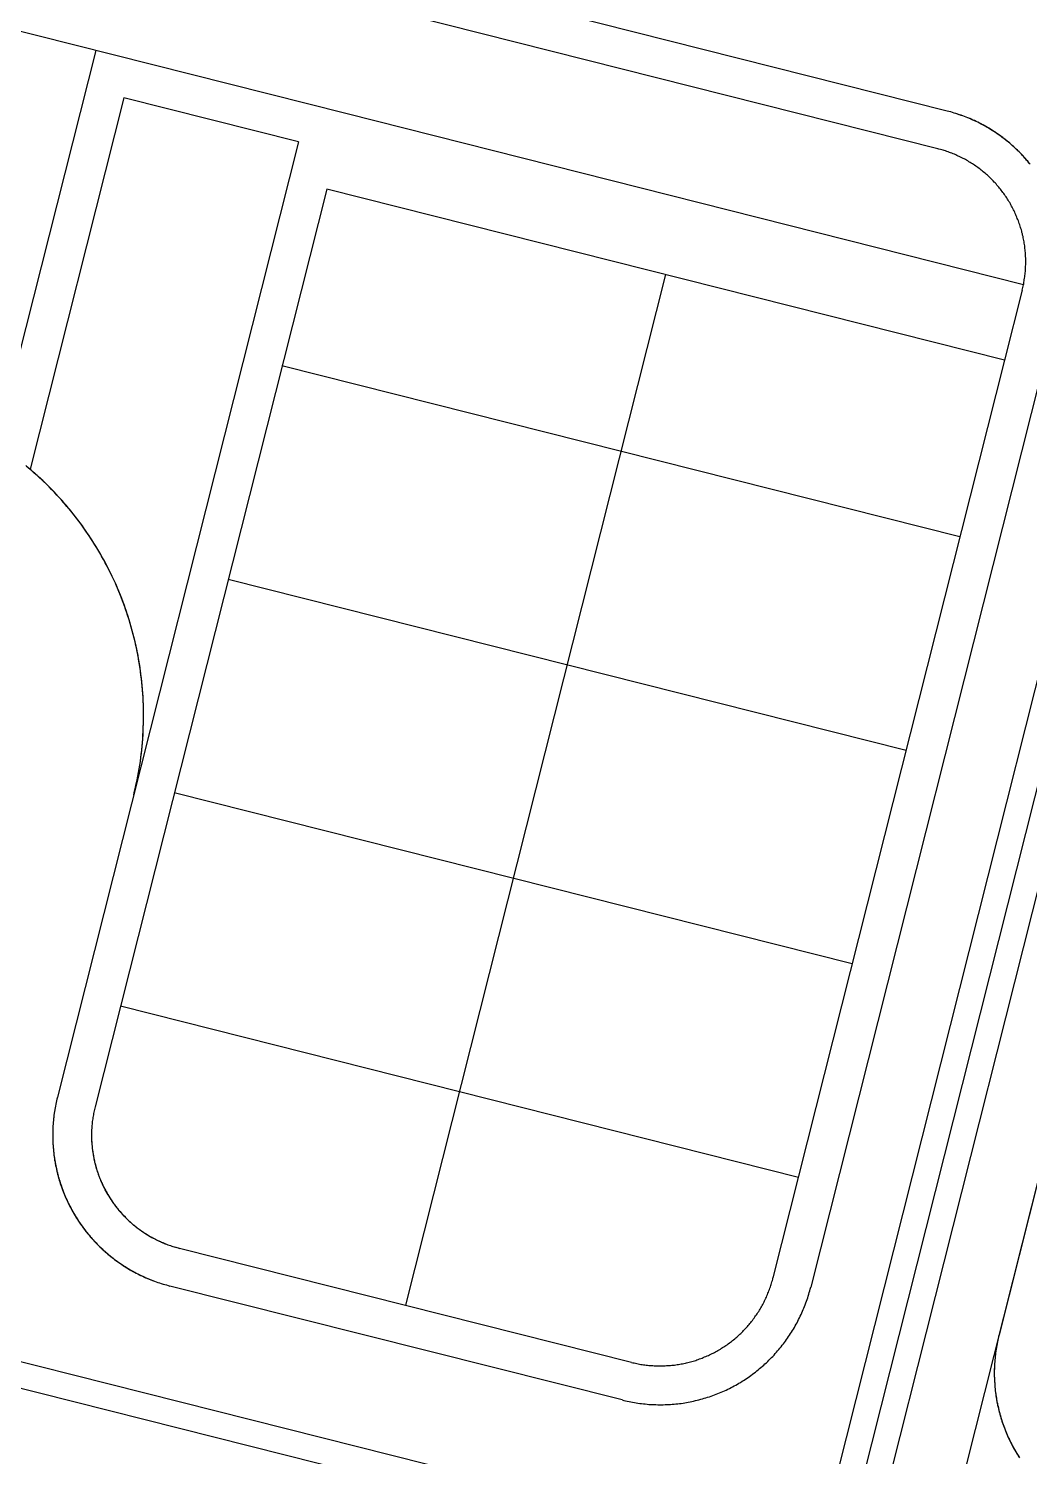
# Model space of a CAD drawing. Header units: metres. Extents: x 680594 to 684853, y 828874 to 830078.
# Drawn here: x 683230.2 to 683307.5, y 829475.5 to 829585.8 of the extents above; entities that cross this region are included whole.
import ezdxf

# ---------------------------------------------------------------- set-up
doc = ezdxf.new("R2010")
doc.units = ezdxf.units.M
doc.layers.add('PLOT_LINES', color=7, linetype='Continuous')

msp = doc.modelspace()

# ---------------------------------------------------------------- linework, layer by layer
at = {"layer": 'PLOT_LINES'}
for points in [[(683301.18, 829579.38), (683040.44, 829645.18)], [(683301.18, 829579.38), (683040.44, 829645.18)], [(683300.44, 829576.47), (683039.7, 829642.27)], [(683300.44, 829576.47), (683039.7, 829642.27)], [(683254.72, 829579.18), (683081.24, 829622.96)], [(683254.72, 829579.18), (683081.24, 829622.96)], [(683324, 829590.12), (683275.75, 829398.93)], [(683324, 829590.12), (683275.75, 829398.93)], [(683235.41, 829584.05), (683228.8, 829557.88)], [(683235.41, 829584.05), (683228.8, 829557.88)], [(683237.58, 829580.41), (683230.34, 829551.72)], [(683237.58, 829580.41), (683230.34, 829551.72)], [(683251.07, 829577.01), (683237.58, 829580.41)], [(683251.07, 829577.01), (683237.58, 829580.41)], [(683307.54, 829575.32), (683307.46, 829575.43), (683307.37, 829575.54), (683307.27, 829575.64), (683307.18, 829575.75), (683307.09, 829575.85), (683306.99, 829575.96), (683306.9, 829576.06), (683306.8, 829576.16), (683306.7, 829576.26), (683306.6, 829576.35), (683306.5, 829576.45), (683306.4, 829576.55), (683306.3, 829576.64), (683306.19, 829576.73), (683306.09, 829576.83), (683305.98, 829576.92), (683305.87, 829577.01), (683305.76, 829577.09), (683305.66, 829577.18), (683305.55, 829577.27), (683305.43, 829577.35), (683305.32, 829577.43), (683305.21, 829577.52), (683305.09, 829577.6), (683304.98, 829577.67), (683304.86, 829577.75), (683304.75, 829577.83), (683304.63, 829577.9), (683304.51, 829577.98), (683304.39, 829578.05), (683304.27, 829578.12), (683304.15, 829578.19), (683304.03, 829578.26), (683303.9, 829578.32), (683303.78, 829578.39), (683303.66, 829578.45), (683303.53, 829578.52), (683303.41, 829578.58), (683303.28, 829578.64), (683303.15, 829578.69), (683303.02, 829578.75), (683302.9, 829578.81), (683302.77, 829578.86), (683302.64, 829578.91), (683302.51, 829578.96), (683302.38, 829579.01), (683302.25, 829579.06), (683302.11, 829579.1), (683301.98, 829579.15), (683301.85, 829579.19), (683301.71, 829579.23), (683301.58, 829579.27), (683301.45, 829579.31), (683301.31, 829579.35), (683301.18, 829579.38)], [(683307.58, 829575.28), (683307.49, 829575.39), (683307.4, 829575.5), (683307.31, 829575.6), (683307.22, 829575.71), (683307.12, 829575.81), (683307.03, 829575.92), (683306.93, 829576.02), (683306.83, 829576.12), (683306.73, 829576.22), (683306.63, 829576.32), (683306.53, 829576.42), (683306.43, 829576.52), (683306.33, 829576.61), (683306.22, 829576.7), (683306.12, 829576.8), (683306.01, 829576.89), (683305.9, 829576.98), (683305.79, 829577.07), (683305.68, 829577.16), (683305.57, 829577.24), (683305.46, 829577.33), (683305.35, 829577.41), (683305.24, 829577.5), (683305.12, 829577.58), (683305.01, 829577.66), (683304.89, 829577.74), (683304.77, 829577.81), (683304.65, 829577.89), (683304.53, 829577.96), (683304.41, 829578.04), (683304.29, 829578.11), (683304.17, 829578.18), (683304.05, 829578.25), (683303.92, 829578.31), (683303.8, 829578.38), (683303.67, 829578.44), (683303.55, 829578.51), (683303.42, 829578.57), (683303.29, 829578.63), (683303.17, 829578.69), (683303.04, 829578.74), (683302.91, 829578.8), (683302.78, 829578.85), (683302.65, 829578.91), (683302.52, 829578.96), (683302.39, 829579.01), (683302.25, 829579.05), (683302.12, 829579.1), (683301.99, 829579.15), (683301.85, 829579.19), (683301.72, 829579.23), (683301.58, 829579.27), (683301.45, 829579.31), (683301.31, 829579.35), (683301.18, 829579.38)], [(683307.07, 829565.97), (683254.72, 829579.18)], [(683307.07, 829565.97), (683254.72, 829579.18)], [(683251.07, 829577.01), (683232.46, 829503.23)], [(683251.07, 829577.01), (683232.46, 829503.23)], [(683306.97, 829565.54), (683306.99, 829565.64), (683307.02, 829565.75), (683307.04, 829565.85), (683307.06, 829565.95), (683307.08, 829566.05), (683307.1, 829566.16), (683307.12, 829566.26), (683307.13, 829566.36), (683307.15, 829566.47), (683307.16, 829566.57), (683307.18, 829566.68), (683307.19, 829566.78), (683307.2, 829566.88), (683307.21, 829566.99), (683307.22, 829567.09), (683307.22, 829567.2), (683307.23, 829567.3), (683307.23, 829567.41), (683307.24, 829567.51), (683307.24, 829567.62), (683307.24, 829567.72), (683307.24, 829567.82), (683307.24, 829567.93), (683307.24, 829568.03), (683307.23, 829568.14), (683307.23, 829568.24), (683307.22, 829568.35), (683307.21, 829568.45), (683307.2, 829568.56), (683307.19, 829568.66), (683307.18, 829568.76), (683307.17, 829568.87), (683307.16, 829568.97), (683307.14, 829569.08), (683307.13, 829569.18), (683307.11, 829569.28), (683307.09, 829569.39), (683307.07, 829569.49), (683307.05, 829569.59), (683307.03, 829569.69), (683307, 829569.8), (683306.98, 829569.9), (683306.95, 829570), (683306.93, 829570.1), (683306.9, 829570.2), (683306.87, 829570.3), (683306.84, 829570.4), (683306.81, 829570.5), (683306.78, 829570.6), (683306.74, 829570.7), (683306.71, 829570.8), (683306.67, 829570.9), (683306.63, 829571), (683306.59, 829571.09), (683306.56, 829571.19), (683306.51, 829571.29), (683306.47, 829571.38), (683306.43, 829571.48), (683306.39, 829571.57), (683306.34, 829571.67), (683306.29, 829571.76), (683306.25, 829571.86), (683306.2, 829571.95), (683306.15, 829572.04), (683306.1, 829572.13), (683306.05, 829572.22), (683306, 829572.31), (683305.94, 829572.4), (683305.89, 829572.49), (683305.83, 829572.58), (683305.77, 829572.67), (683305.72, 829572.76), (683305.66, 829572.84), (683305.6, 829572.93), (683305.54, 829573.01), (683305.48, 829573.1), (683305.41, 829573.18), (683305.35, 829573.27), (683305.28, 829573.35), (683305.22, 829573.43), (683305.15, 829573.51), (683305.08, 829573.59), (683305.02, 829573.67), (683304.95, 829573.75), (683304.88, 829573.83), (683304.8, 829573.9), (683304.73, 829573.98), (683304.66, 829574.05), (683304.59, 829574.13), (683304.51, 829574.2), (683304.44, 829574.27), (683304.36, 829574.35), (683304.28, 829574.42), (683304.2, 829574.49), (683304.13, 829574.56), (683304.05, 829574.62), (683303.96, 829574.69), (683303.88, 829574.76), (683303.8, 829574.82), (683303.72, 829574.89), (683303.64, 829574.95), (683303.55, 829575.01), (683303.47, 829575.07), (683303.38, 829575.13), (683303.29, 829575.19), (683303.21, 829575.25), (683303.12, 829575.31), (683303.03, 829575.36), (683302.94, 829575.42), (683302.85, 829575.47), (683302.76, 829575.53), (683302.67, 829575.58), (683302.58, 829575.63), (683302.49, 829575.68), (683302.4, 829575.73), (683302.3, 829575.78), (683302.21, 829575.82), (683302.11, 829575.87), (683302.02, 829575.91), (683301.92, 829575.96), (683301.83, 829576), (683301.73, 829576.04), (683301.64, 829576.08), (683301.54, 829576.12), (683301.44, 829576.16), (683301.34, 829576.19), (683301.24, 829576.23), (683301.15, 829576.26), (683301.05, 829576.3), (683300.95, 829576.33), (683300.85, 829576.36), (683300.75, 829576.39), (683300.65, 829576.42), (683300.54, 829576.45), (683300.44, 829576.47)], [(683306.97, 829565.54), (683306.99, 829565.64), (683307.02, 829565.75), (683307.04, 829565.85), (683307.06, 829565.95), (683307.08, 829566.05), (683307.1, 829566.16), (683307.12, 829566.26), (683307.13, 829566.36), (683307.15, 829566.47), (683307.16, 829566.57), (683307.18, 829566.68), (683307.19, 829566.78), (683307.2, 829566.88), (683307.21, 829566.99), (683307.22, 829567.09), (683307.22, 829567.2), (683307.23, 829567.3), (683307.23, 829567.41), (683307.24, 829567.51), (683307.24, 829567.62), (683307.24, 829567.72), (683307.24, 829567.82), (683307.24, 829567.93), (683307.24, 829568.03), (683307.23, 829568.14), (683307.23, 829568.24), (683307.22, 829568.35), (683307.21, 829568.45), (683307.2, 829568.56), (683307.19, 829568.66), (683307.18, 829568.76), (683307.17, 829568.87), (683307.16, 829568.97), (683307.14, 829569.08), (683307.13, 829569.18), (683307.11, 829569.28), (683307.09, 829569.39), (683307.07, 829569.49), (683307.05, 829569.59), (683307.03, 829569.69), (683307, 829569.8), (683306.98, 829569.9), (683306.95, 829570), (683306.93, 829570.1), (683306.9, 829570.2), (683306.87, 829570.3), (683306.84, 829570.4), (683306.81, 829570.5), (683306.78, 829570.6), (683306.74, 829570.7), (683306.71, 829570.8), (683306.67, 829570.9), (683306.63, 829571), (683306.59, 829571.09), (683306.56, 829571.19), (683306.51, 829571.29), (683306.47, 829571.38), (683306.43, 829571.48), (683306.39, 829571.57), (683306.34, 829571.67), (683306.29, 829571.76), (683306.25, 829571.86), (683306.2, 829571.95), (683306.15, 829572.04), (683306.1, 829572.13), (683306.05, 829572.22), (683306, 829572.31), (683305.94, 829572.4), (683305.89, 829572.49), (683305.83, 829572.58), (683305.77, 829572.67), (683305.72, 829572.76), (683305.66, 829572.84), (683305.6, 829572.93), (683305.54, 829573.01), (683305.48, 829573.1), (683305.41, 829573.18), (683305.35, 829573.27), (683305.28, 829573.35), (683305.22, 829573.43), (683305.15, 829573.51), (683305.08, 829573.59), (683305.02, 829573.67), (683304.95, 829573.75), (683304.88, 829573.83), (683304.8, 829573.9), (683304.73, 829573.98), (683304.66, 829574.05), (683304.59, 829574.13), (683304.51, 829574.2), (683304.44, 829574.27), (683304.36, 829574.35), (683304.28, 829574.42), (683304.2, 829574.49), (683304.13, 829574.56), (683304.05, 829574.62), (683303.96, 829574.69), (683303.88, 829574.76), (683303.8, 829574.82), (683303.72, 829574.89), (683303.64, 829574.95), (683303.55, 829575.01), (683303.47, 829575.07), (683303.38, 829575.13), (683303.29, 829575.19), (683303.21, 829575.25), (683303.12, 829575.31), (683303.03, 829575.36), (683302.94, 829575.42), (683302.85, 829575.47), (683302.76, 829575.53), (683302.67, 829575.58), (683302.58, 829575.63), (683302.49, 829575.68), (683302.4, 829575.73), (683302.3, 829575.78), (683302.21, 829575.82), (683302.11, 829575.87), (683302.02, 829575.91), (683301.92, 829575.96), (683301.83, 829576), (683301.73, 829576.04), (683301.64, 829576.08), (683301.54, 829576.12), (683301.44, 829576.16), (683301.34, 829576.19), (683301.24, 829576.23), (683301.15, 829576.26), (683301.05, 829576.3), (683300.95, 829576.33), (683300.85, 829576.36), (683300.75, 829576.39), (683300.65, 829576.42), (683300.54, 829576.45), (683300.44, 829576.47)], [(683318.14, 829575.1), (683276.64, 829410.6)], [(683318.14, 829575.1), (683276.64, 829410.6)], [(683322.02, 829574.12), (683280.51, 829409.62)], [(683322.02, 829574.12), (683280.51, 829409.62)], [(683253.25, 829573.36), (683235.36, 829502.49)], [(683253.25, 829573.36), (683235.36, 829502.49)], [(683305.61, 829560.15), (683253.25, 829573.36)], [(683305.61, 829560.15), (683253.25, 829573.36)], [(683327.36, 829572.77), (683285.85, 829408.28)], [(683327.36, 829572.77), (683285.85, 829408.28)], [(683279.43, 829566.76), (683259.34, 829487.16)], [(683279.43, 829566.76), (683259.34, 829487.16)], [(683306.97, 829565.54), (683305.61, 829560.15)], [(683306.97, 829565.54), (683305.61, 829560.15)], [(683309.88, 829564.81), (683290.63, 829488.55)], [(683309.88, 829564.81), (683290.63, 829488.55)], [(683324.42, 829561.14), (683305.18, 829484.88)], [(683324.42, 829561.14), (683305.18, 829484.88)], [(683302.16, 829546.49), (683249.8, 829559.7)], [(683302.16, 829546.49), (683249.8, 829559.7)], [(683305.61, 829560.15), (683287.72, 829489.28)], [(683305.61, 829560.15), (683287.72, 829489.28)], [(683238.35, 829526.59), (683238.42, 829526.87), (683238.49, 829527.15), (683238.55, 829527.44), (683238.61, 829527.72), (683238.67, 829528.01), (683238.72, 829528.29), (683238.77, 829528.58), (683238.81, 829528.87), (683238.86, 829529.16), (683238.9, 829529.44), (683238.93, 829529.73), (683238.97, 829530.02), (683239, 829530.31), (683239.02, 829530.6), (683239.04, 829530.89), (683239.06, 829531.18), (683239.08, 829531.47), (683239.09, 829531.76), (683239.1, 829532.05), (683239.11, 829532.34), (683239.11, 829532.63), (683239.11, 829532.92), (683239.11, 829533.22), (683239.1, 829533.51), (683239.09, 829533.8), (683239.07, 829534.09), (683239.05, 829534.38), (683239.03, 829534.67), (683239.01, 829534.96), (683238.98, 829535.25), (683238.95, 829535.54), (683238.91, 829535.83), (683238.88, 829536.11), (683238.84, 829536.4), (683238.79, 829536.69), (683238.74, 829536.98), (683238.69, 829537.26), (683238.64, 829537.55), (683238.58, 829537.83), (683238.52, 829538.12), (683238.45, 829538.4), (683238.38, 829538.68), (683238.31, 829538.97), (683238.24, 829539.25), (683238.16, 829539.53), (683238.08, 829539.81), (683238, 829540.09), (683237.91, 829540.36), (683237.82, 829540.64), (683237.72, 829540.91), (683237.63, 829541.19), (683237.53, 829541.46), (683237.42, 829541.73), (683237.32, 829542), (683237.21, 829542.27), (683237.09, 829542.54), (683236.98, 829542.81), (683236.86, 829543.07), (683236.74, 829543.34), (683236.61, 829543.6), (683236.48, 829543.86), (683236.35, 829544.12), (683236.22, 829544.38), (683236.08, 829544.64), (683235.94, 829544.89), (683235.8, 829545.14), (683235.65, 829545.39), (683235.5, 829545.64), (683235.35, 829545.89), (683235.19, 829546.14), (683235.04, 829546.38), (683234.88, 829546.63), (683234.71, 829546.87), (683234.55, 829547.1), (683234.38, 829547.34), (683234.21, 829547.58), (683234.03, 829547.81), (683233.85, 829548.04), (683233.67, 829548.27), (683233.49, 829548.5), (683233.31, 829548.72), (683233.12, 829548.94), (683232.93, 829549.16), (683232.74, 829549.38), (683232.54, 829549.6), (683232.34, 829549.81), (683232.14, 829550.02), (683231.94, 829550.23), (683231.74, 829550.43), (683231.53, 829550.64), (683231.32, 829550.84), (683231.11, 829551.04), (683230.89, 829551.24), (683230.67, 829551.43), (683230.46, 829551.62), (683230.23, 829551.81), (683230.01, 829552)], [(683238.35, 829526.59), (683238.42, 829526.87), (683238.49, 829527.16), (683238.55, 829527.44), (683238.61, 829527.73), (683238.67, 829528.02), (683238.72, 829528.31), (683238.77, 829528.6), (683238.82, 829528.88), (683238.86, 829529.17), (683238.9, 829529.46), (683238.94, 829529.76), (683238.97, 829530.05), (683239, 829530.34), (683239.02, 829530.63), (683239.05, 829530.92), (683239.07, 829531.21), (683239.08, 829531.51), (683239.09, 829531.8), (683239.1, 829532.09), (683239.11, 829532.39), (683239.11, 829532.68), (683239.11, 829532.97), (683239.1, 829533.27), (683239.1, 829533.56), (683239.08, 829533.85), (683239.07, 829534.14), (683239.05, 829534.44), (683239.03, 829534.73), (683239, 829535.02), (683238.97, 829535.31), (683238.94, 829535.6), (683238.91, 829535.89), (683238.87, 829536.18), (683238.82, 829536.47), (683238.78, 829536.76), (683238.73, 829537.05), (683238.68, 829537.34), (683238.62, 829537.63), (683238.56, 829537.92), (683238.5, 829538.2), (683238.43, 829538.49), (683238.36, 829538.77), (683238.29, 829539.06), (683238.21, 829539.34), (683238.13, 829539.62), (683238.05, 829539.9), (683237.97, 829540.18), (683237.88, 829540.46), (683237.78, 829540.74), (683237.69, 829541.02), (683237.59, 829541.29), (683237.49, 829541.57), (683237.38, 829541.84), (683237.27, 829542.11), (683237.16, 829542.38), (683237.05, 829542.65), (683236.93, 829542.92), (683236.81, 829543.19), (683236.68, 829543.45), (683236.55, 829543.72), (683236.42, 829543.98), (683236.29, 829544.24), (683236.15, 829544.5), (683236.01, 829544.76), (683235.87, 829545.01), (683235.72, 829545.27), (683235.58, 829545.52), (683235.42, 829545.77), (683235.27, 829546.02), (683235.11, 829546.27), (683234.95, 829546.51), (683234.79, 829546.76), (683234.62, 829547), (683234.45, 829547.24), (683234.28, 829547.47), (683234.11, 829547.71), (683233.93, 829547.94), (683233.75, 829548.17), (683233.57, 829548.4), (683233.38, 829548.63), (683233.19, 829548.85), (683233, 829549.08), (683232.81, 829549.3), (683232.61, 829549.52), (683232.42, 829549.73), (683232.22, 829549.94), (683232.01, 829550.16), (683231.81, 829550.36), (683231.6, 829550.57), (683231.39, 829550.77), (683231.17, 829550.98), (683230.96, 829551.17), (683230.74, 829551.37), (683230.52, 829551.56), (683230.3, 829551.76), (683230.07, 829551.94)], [(683298, 829530), (683245.64, 829543.21)], [(683298, 829530), (683245.64, 829543.21)], [(683285.62, 829468.67), (683001.6, 829540.33)], [(683285.62, 829468.67), (683001.6, 829540.33)], [(683285.13, 829466.73), (683001.12, 829538.4)], [(683285.13, 829466.73), (683001.12, 829538.4)], [(683293.84, 829513.52), (683241.48, 829526.73)], [(683293.84, 829513.52), (683241.48, 829526.73)], [(683289.68, 829497.04), (683237.32, 829510.25)], [(683289.68, 829497.04), (683237.32, 829510.25)], [(683232.46, 829503.23), (683232.42, 829503.09), (683232.39, 829502.95), (683232.36, 829502.82), (683232.33, 829502.68), (683232.3, 829502.54), (683232.28, 829502.41), (683232.26, 829502.27), (683232.23, 829502.13), (683232.21, 829501.99), (683232.19, 829501.85), (683232.18, 829501.72), (683232.16, 829501.58), (683232.15, 829501.44), (683232.13, 829501.3), (683232.12, 829501.16), (683232.11, 829501.02), (683232.11, 829500.88), (683232.1, 829500.74), (683232.09, 829500.6), (683232.09, 829500.46), (683232.09, 829500.32), (683232.09, 829500.18), (683232.09, 829500.04), (683232.1, 829499.9), (683232.1, 829499.77), (683232.11, 829499.63), (683232.12, 829499.49), (683232.13, 829499.35), (683232.14, 829499.21), (683232.15, 829499.07), (683232.17, 829498.93), (683232.18, 829498.79), (683232.2, 829498.65), (683232.22, 829498.51), (683232.24, 829498.38), (683232.27, 829498.24), (683232.29, 829498.1), (683232.32, 829497.96), (683232.35, 829497.83), (683232.38, 829497.69), (683232.41, 829497.56), (683232.44, 829497.42), (683232.47, 829497.28), (683232.51, 829497.15), (683232.55, 829497.01), (683232.59, 829496.88), (683232.63, 829496.75), (683232.67, 829496.61), (683232.71, 829496.48), (683232.76, 829496.35), (683232.8, 829496.22), (683232.85, 829496.09), (683232.9, 829495.96), (683232.95, 829495.83), (683233, 829495.7), (683233.06, 829495.57), (683233.11, 829495.44), (683233.17, 829495.31), (683233.23, 829495.19), (683233.29, 829495.06), (683233.35, 829494.93), (683233.42, 829494.81), (683233.48, 829494.69), (683233.55, 829494.56), (683233.61, 829494.44), (683233.68, 829494.32), (683233.75, 829494.2), (683233.82, 829494.08), (683233.9, 829493.96), (683233.97, 829493.84), (683234.05, 829493.72), (683234.12, 829493.61), (683234.2, 829493.49), (683234.28, 829493.38), (683234.36, 829493.26), (683234.45, 829493.15), (683234.53, 829493.04), (683234.61, 829492.93), (683234.7, 829492.82), (683234.79, 829492.71), (683234.88, 829492.6), (683234.97, 829492.5), (683235.06, 829492.39), (683235.15, 829492.29), (683235.24, 829492.18), (683235.34, 829492.08), (683235.44, 829491.98), (683235.53, 829491.88), (683235.63, 829491.78), (683235.73, 829491.68), (683235.83, 829491.58), (683235.93, 829491.49), (683236.04, 829491.39), (683236.14, 829491.3), (683236.25, 829491.21), (683236.35, 829491.12), (683236.46, 829491.03), (683236.57, 829490.94), (683236.68, 829490.85), (683236.79, 829490.77), (683236.9, 829490.68), (683237.01, 829490.6), (683237.12, 829490.52), (683237.24, 829490.44), (683237.35, 829490.36), (683237.47, 829490.28), (683237.59, 829490.21), (683237.7, 829490.13), (683237.82, 829490.06), (683237.94, 829489.99), (683238.06, 829489.91), (683238.18, 829489.84), (683238.3, 829489.78), (683238.43, 829489.71), (683238.55, 829489.64), (683238.67, 829489.58), (683238.8, 829489.52), (683238.93, 829489.46), (683239.05, 829489.4), (683239.18, 829489.34), (683239.31, 829489.28), (683239.44, 829489.23), (683239.56, 829489.18), (683239.69, 829489.12), (683239.82, 829489.07), (683239.95, 829489.02), (683240.09, 829488.98), (683240.22, 829488.93), (683240.35, 829488.89), (683240.48, 829488.84), (683240.62, 829488.8), (683240.75, 829488.76), (683240.88, 829488.73), (683241.02, 829488.69), (683241.15, 829488.65)], [(683232.46, 829503.23), (683232.42, 829503.09), (683232.39, 829502.95), (683232.36, 829502.81), (683232.33, 829502.68), (683232.3, 829502.54), (683232.28, 829502.4), (683232.25, 829502.26), (683232.23, 829502.12), (683232.21, 829501.98), (683232.19, 829501.84), (683232.17, 829501.7), (683232.16, 829501.57), (683232.14, 829501.43), (683232.13, 829501.29), (683232.12, 829501.14), (683232.11, 829501), (683232.1, 829500.86), (683232.1, 829500.72), (683232.09, 829500.58), (683232.09, 829500.44), (683232.09, 829500.3), (683232.09, 829500.16), (683232.09, 829500.02), (683232.1, 829499.88), (683232.1, 829499.74), (683232.11, 829499.6), (683232.12, 829499.46), (683232.13, 829499.32), (683232.14, 829499.18), (683232.16, 829499.04), (683232.17, 829498.9), (683232.19, 829498.76), (683232.21, 829498.62), (683232.23, 829498.48), (683232.25, 829498.34), (683232.27, 829498.2), (683232.3, 829498.06), (683232.33, 829497.93), (683232.35, 829497.79), (683232.38, 829497.65), (683232.42, 829497.51), (683232.45, 829497.38), (683232.48, 829497.24), (683232.52, 829497.1), (683232.56, 829496.97), (683232.6, 829496.83), (683232.64, 829496.7), (683232.68, 829496.57), (683232.73, 829496.43), (683232.77, 829496.3), (683232.82, 829496.17), (683232.87, 829496.04), (683232.92, 829495.9), (683232.97, 829495.77), (683233.03, 829495.64), (683233.08, 829495.51), (683233.14, 829495.39), (683233.2, 829495.26), (683233.26, 829495.13), (683233.32, 829495), (683233.38, 829494.88), (683233.44, 829494.75), (683233.51, 829494.63), (683233.58, 829494.5), (683233.65, 829494.38), (683233.72, 829494.26), (683233.79, 829494.14), (683233.86, 829494.02), (683233.93, 829493.9), (683234.01, 829493.78), (683234.09, 829493.66), (683234.17, 829493.55), (683234.25, 829493.43), (683234.33, 829493.31), (683234.41, 829493.2), (683234.49, 829493.09), (683234.58, 829492.98), (683234.66, 829492.86), (683234.75, 829492.75), (683234.84, 829492.65), (683234.93, 829492.54), (683235.02, 829492.43), (683235.12, 829492.32), (683235.21, 829492.22), (683235.3, 829492.12), (683235.4, 829492.01), (683235.5, 829491.91), (683235.6, 829491.81), (683235.7, 829491.71), (683235.8, 829491.62), (683235.9, 829491.52), (683236, 829491.42), (683236.11, 829491.33), (683236.21, 829491.24), (683236.32, 829491.15), (683236.43, 829491.05), (683236.54, 829490.97), (683236.65, 829490.88), (683236.76, 829490.79), (683236.87, 829490.71), (683236.98, 829490.62), (683237.1, 829490.54), (683237.21, 829490.46), (683237.33, 829490.38), (683237.44, 829490.3), (683237.56, 829490.22), (683237.68, 829490.15), (683237.8, 829490.07), (683237.92, 829490), (683238.04, 829489.93), (683238.16, 829489.86), (683238.28, 829489.79), (683238.41, 829489.72), (683238.53, 829489.65), (683238.66, 829489.59), (683238.78, 829489.53), (683238.91, 829489.47), (683239.04, 829489.41), (683239.16, 829489.35), (683239.29, 829489.29), (683239.42, 829489.23), (683239.55, 829489.18), (683239.68, 829489.13), (683239.81, 829489.08), (683239.95, 829489.03), (683240.08, 829488.98), (683240.21, 829488.93), (683240.34, 829488.89), (683240.48, 829488.85), (683240.61, 829488.8), (683240.75, 829488.76), (683240.88, 829488.73), (683241.02, 829488.69), (683241.15, 829488.65)], [(683235.36, 829502.49), (683235.34, 829502.39), (683235.32, 829502.29), (683235.29, 829502.19), (683235.27, 829502.08), (683235.25, 829501.98), (683235.23, 829501.88), (683235.21, 829501.77), (683235.2, 829501.67), (683235.18, 829501.57), (683235.17, 829501.46), (683235.15, 829501.36), (683235.14, 829501.26), (683235.13, 829501.15), (683235.12, 829501.05), (683235.11, 829500.94), (683235.11, 829500.84), (683235.1, 829500.73), (683235.1, 829500.63), (683235.09, 829500.52), (683235.09, 829500.42), (683235.09, 829500.31), (683235.09, 829500.21), (683235.09, 829500.11), (683235.1, 829500), (683235.1, 829499.9), (683235.1, 829499.79), (683235.11, 829499.69), (683235.12, 829499.58), (683235.13, 829499.48), (683235.14, 829499.37), (683235.15, 829499.27), (683235.16, 829499.17), (683235.17, 829499.06), (683235.19, 829498.96), (683235.21, 829498.85), (683235.22, 829498.75), (683235.24, 829498.65), (683235.26, 829498.55), (683235.28, 829498.44), (683235.3, 829498.34), (683235.33, 829498.24), (683235.35, 829498.14), (683235.38, 829498.04), (683235.4, 829497.93), (683235.43, 829497.83), (683235.46, 829497.73), (683235.49, 829497.63), (683235.52, 829497.53), (683235.56, 829497.43), (683235.59, 829497.33), (683235.62, 829497.24), (683235.66, 829497.14), (683235.7, 829497.04), (683235.74, 829496.94), (683235.78, 829496.84), (683235.82, 829496.75), (683235.86, 829496.65), (683235.9, 829496.56), (683235.95, 829496.46), (683235.99, 829496.37), (683236.04, 829496.27), (683236.08, 829496.18), (683236.13, 829496.09), (683236.18, 829495.99), (683236.23, 829495.9), (683236.28, 829495.81), (683236.34, 829495.72), (683236.39, 829495.63), (683236.44, 829495.54), (683236.5, 829495.45), (683236.56, 829495.37), (683236.62, 829495.28), (683236.67, 829495.19), (683236.73, 829495.11), (683236.79, 829495.02), (683236.86, 829494.94), (683236.92, 829494.85), (683236.98, 829494.77), (683237.05, 829494.69), (683237.11, 829494.6), (683237.18, 829494.52), (683237.25, 829494.44), (683237.32, 829494.36), (683237.39, 829494.29), (683237.46, 829494.21), (683237.53, 829494.13), (683237.6, 829494.06), (683237.67, 829493.98), (683237.75, 829493.91), (683237.82, 829493.83), (683237.9, 829493.76), (683237.97, 829493.69), (683238.05, 829493.62), (683238.13, 829493.55), (683238.21, 829493.48), (683238.29, 829493.41), (683238.37, 829493.34), (683238.45, 829493.28), (683238.53, 829493.21), (683238.61, 829493.15), (683238.7, 829493.09), (683238.78, 829493.02), (683238.87, 829492.96), (683238.95, 829492.9), (683239.04, 829492.84), (683239.12, 829492.78), (683239.21, 829492.73), (683239.3, 829492.67), (683239.39, 829492.62), (683239.48, 829492.56), (683239.57, 829492.51), (683239.66, 829492.46), (683239.75, 829492.4), (683239.84, 829492.35), (683239.94, 829492.31), (683240.03, 829492.26), (683240.12, 829492.21), (683240.22, 829492.17), (683240.31, 829492.12), (683240.41, 829492.08), (683240.5, 829492.04), (683240.6, 829491.99), (683240.7, 829491.95), (683240.79, 829491.92), (683240.89, 829491.88), (683240.99, 829491.84), (683241.09, 829491.81), (683241.19, 829491.77), (683241.29, 829491.74), (683241.39, 829491.71), (683241.49, 829491.67), (683241.59, 829491.65), (683241.69, 829491.62), (683241.79, 829491.59), (683241.89, 829491.56)], [(683235.36, 829502.49), (683235.34, 829502.39), (683235.32, 829502.29), (683235.29, 829502.18), (683235.27, 829502.08), (683235.25, 829501.98), (683235.23, 829501.87), (683235.21, 829501.77), (683235.2, 829501.66), (683235.18, 829501.56), (683235.17, 829501.46), (683235.15, 829501.35), (683235.14, 829501.25), (683235.13, 829501.14), (683235.12, 829501.04), (683235.11, 829500.93), (683235.11, 829500.83), (683235.1, 829500.72), (683235.1, 829500.61), (683235.09, 829500.51), (683235.09, 829500.4), (683235.09, 829500.3), (683235.09, 829500.19), (683235.09, 829500.09), (683235.1, 829499.98), (683235.1, 829499.88), (683235.11, 829499.77), (683235.11, 829499.67), (683235.12, 829499.56), (683235.13, 829499.46), (683235.14, 829499.35), (683235.15, 829499.25), (683235.16, 829499.14), (683235.18, 829499.04), (683235.19, 829498.93), (683235.21, 829498.83), (683235.23, 829498.72), (683235.25, 829498.62), (683235.27, 829498.52), (683235.29, 829498.41), (683235.31, 829498.31), (683235.33, 829498.21), (683235.36, 829498.11), (683235.39, 829498), (683235.41, 829497.9), (683235.44, 829497.8), (683235.47, 829497.7), (683235.5, 829497.6), (683235.54, 829497.5), (683235.57, 829497.4), (683235.6, 829497.3), (683235.64, 829497.2), (683235.68, 829497.1), (683235.71, 829497), (683235.75, 829496.9), (683235.79, 829496.8), (683235.83, 829496.71), (683235.88, 829496.61), (683235.92, 829496.52), (683235.97, 829496.42), (683236.01, 829496.32), (683236.06, 829496.23), (683236.11, 829496.14), (683236.16, 829496.04), (683236.21, 829495.95), (683236.26, 829495.86), (683236.31, 829495.77), (683236.36, 829495.68), (683236.42, 829495.59), (683236.47, 829495.5), (683236.53, 829495.41), (683236.59, 829495.32), (683236.65, 829495.23), (683236.71, 829495.14), (683236.77, 829495.06), (683236.83, 829494.97), (683236.89, 829494.89), (683236.96, 829494.8), (683237.02, 829494.72), (683237.09, 829494.64), (683237.15, 829494.56), (683237.22, 829494.48), (683237.29, 829494.4), (683237.36, 829494.32), (683237.43, 829494.24), (683237.5, 829494.16), (683237.57, 829494.08), (683237.65, 829494.01), (683237.72, 829493.93), (683237.8, 829493.86), (683237.87, 829493.78), (683237.95, 829493.71), (683238.03, 829493.64), (683238.1, 829493.57), (683238.18, 829493.5), (683238.26, 829493.43), (683238.34, 829493.36), (683238.43, 829493.3), (683238.51, 829493.23), (683238.59, 829493.17), (683238.67, 829493.1), (683238.76, 829493.04), (683238.84, 829492.98), (683238.93, 829492.92), (683239.02, 829492.86), (683239.11, 829492.8), (683239.19, 829492.74), (683239.28, 829492.68), (683239.37, 829492.63), (683239.46, 829492.57), (683239.55, 829492.52), (683239.64, 829492.46), (683239.74, 829492.41), (683239.83, 829492.36), (683239.92, 829492.31), (683240.02, 829492.26), (683240.11, 829492.22), (683240.2, 829492.17), (683240.3, 829492.13), (683240.4, 829492.08), (683240.49, 829492.04), (683240.59, 829492), (683240.69, 829491.96), (683240.78, 829491.92), (683240.88, 829491.88), (683240.98, 829491.84), (683241.08, 829491.81), (683241.18, 829491.77), (683241.28, 829491.74), (683241.38, 829491.71), (683241.48, 829491.68), (683241.58, 829491.65), (683241.68, 829491.62), (683241.79, 829491.59), (683241.89, 829491.56)], [(683276.79, 829482.75), (683241.89, 829491.56)], [(683276.79, 829482.75), (683241.89, 829491.56)], [(683276.79, 829482.75), (683276.9, 829482.73), (683277, 829482.71), (683277.1, 829482.68), (683277.2, 829482.66), (683277.31, 829482.64), (683277.41, 829482.62), (683277.51, 829482.6), (683277.62, 829482.59), (683277.72, 829482.57), (683277.82, 829482.56), (683277.93, 829482.55), (683278.03, 829482.53), (683278.13, 829482.52), (683278.24, 829482.51), (683278.34, 829482.51), (683278.45, 829482.5), (683278.55, 829482.49), (683278.66, 829482.49), (683278.76, 829482.48), (683278.87, 829482.48), (683278.97, 829482.48), (683279.08, 829482.48), (683279.18, 829482.48), (683279.29, 829482.49), (683279.39, 829482.49), (683279.49, 829482.5), (683279.6, 829482.5), (683279.7, 829482.51), (683279.81, 829482.52), (683279.91, 829482.53), (683280.02, 829482.54), (683280.12, 829482.55), (683280.22, 829482.57), (683280.33, 829482.58), (683280.43, 829482.6), (683280.53, 829482.61), (683280.64, 829482.63), (683280.74, 829482.65), (683280.84, 829482.67), (683280.95, 829482.69), (683281.05, 829482.72), (683281.15, 829482.74), (683281.25, 829482.77), (683281.35, 829482.8), (683281.45, 829482.82), (683281.55, 829482.85), (683281.65, 829482.88), (683281.75, 829482.91), (683281.85, 829482.95), (683281.95, 829482.98), (683282.05, 829483.02), (683282.15, 829483.05), (683282.25, 829483.09), (683282.34, 829483.13), (683282.44, 829483.17), (683282.54, 829483.21), (683282.63, 829483.25), (683282.73, 829483.29), (683282.82, 829483.34), (683282.92, 829483.38), (683283.01, 829483.43), (683283.11, 829483.47), (683283.2, 829483.52), (683283.29, 829483.57), (683283.38, 829483.62), (683283.47, 829483.67), (683283.57, 829483.73), (683283.66, 829483.78), (683283.74, 829483.84), (683283.83, 829483.89), (683283.92, 829483.95), (683284.01, 829484.01), (683284.09, 829484.06), (683284.18, 829484.12), (683284.27, 829484.19), (683284.35, 829484.25), (683284.43, 829484.31), (683284.52, 829484.37), (683284.6, 829484.44), (683284.68, 829484.5), (683284.76, 829484.57), (683284.84, 829484.64), (683284.92, 829484.71), (683285, 829484.78), (683285.08, 829484.85), (683285.15, 829484.92), (683285.23, 829484.99), (683285.31, 829485.06), (683285.38, 829485.14), (683285.45, 829485.21), (683285.53, 829485.29), (683285.6, 829485.36), (683285.67, 829485.44), (683285.74, 829485.52), (683285.81, 829485.6), (683285.87, 829485.68), (683285.94, 829485.76), (683286.01, 829485.84), (683286.07, 829485.92), (683286.14, 829486), (683286.2, 829486.09), (683286.26, 829486.17), (683286.32, 829486.26), (683286.38, 829486.34), (683286.44, 829486.43), (683286.5, 829486.51), (683286.56, 829486.6), (683286.62, 829486.69), (683286.67, 829486.78), (683286.72, 829486.87), (683286.78, 829486.96), (683286.83, 829487.05), (683286.88, 829487.14), (683286.93, 829487.23), (683286.98, 829487.33), (683287.03, 829487.42), (683287.07, 829487.51), (683287.12, 829487.61), (683287.16, 829487.7), (683287.21, 829487.8), (683287.25, 829487.89), (683287.29, 829487.99), (683287.33, 829488.09), (683287.37, 829488.18), (683287.41, 829488.28), (683287.45, 829488.38), (683287.48, 829488.48), (683287.52, 829488.58), (683287.55, 829488.68), (683287.58, 829488.78), (683287.61, 829488.88), (683287.64, 829488.98), (683287.67, 829489.08), (683287.7, 829489.18), (683287.72, 829489.28)], [(683276.79, 829482.75), (683276.9, 829482.73), (683277, 829482.71), (683277.1, 829482.68), (683277.2, 829482.66), (683277.31, 829482.64), (683277.41, 829482.62), (683277.51, 829482.6), (683277.62, 829482.59), (683277.72, 829482.57), (683277.82, 829482.56), (683277.93, 829482.55), (683278.03, 829482.53), (683278.13, 829482.52), (683278.24, 829482.51), (683278.34, 829482.51), (683278.45, 829482.5), (683278.55, 829482.49), (683278.66, 829482.49), (683278.76, 829482.48), (683278.87, 829482.48), (683278.97, 829482.48), (683279.08, 829482.48), (683279.18, 829482.48), (683279.29, 829482.49), (683279.39, 829482.49), (683279.49, 829482.5), (683279.6, 829482.5), (683279.7, 829482.51), (683279.81, 829482.52), (683279.91, 829482.53), (683280.02, 829482.54), (683280.12, 829482.55), (683280.22, 829482.57), (683280.33, 829482.58), (683280.43, 829482.6), (683280.53, 829482.61), (683280.64, 829482.63), (683280.74, 829482.65), (683280.84, 829482.67), (683280.95, 829482.69), (683281.05, 829482.72), (683281.15, 829482.74), (683281.25, 829482.77), (683281.35, 829482.8), (683281.45, 829482.82), (683281.55, 829482.85), (683281.65, 829482.88), (683281.75, 829482.91), (683281.85, 829482.95), (683281.95, 829482.98), (683282.05, 829483.02), (683282.15, 829483.05), (683282.25, 829483.09), (683282.34, 829483.13), (683282.44, 829483.17), (683282.54, 829483.21), (683282.63, 829483.25), (683282.73, 829483.29), (683282.82, 829483.34), (683282.92, 829483.38), (683283.01, 829483.43), (683283.11, 829483.47), (683283.2, 829483.52), (683283.29, 829483.57), (683283.38, 829483.62), (683283.47, 829483.67), (683283.57, 829483.73), (683283.66, 829483.78), (683283.74, 829483.84), (683283.83, 829483.89), (683283.92, 829483.95), (683284.01, 829484.01), (683284.09, 829484.06), (683284.18, 829484.12), (683284.27, 829484.19), (683284.35, 829484.25), (683284.43, 829484.31), (683284.52, 829484.37), (683284.6, 829484.44), (683284.68, 829484.5), (683284.76, 829484.57), (683284.84, 829484.64), (683284.92, 829484.71), (683285, 829484.78), (683285.08, 829484.85), (683285.15, 829484.92), (683285.23, 829484.99), (683285.31, 829485.06), (683285.38, 829485.14), (683285.45, 829485.21), (683285.53, 829485.29), (683285.6, 829485.36), (683285.67, 829485.44), (683285.74, 829485.52), (683285.81, 829485.6), (683285.87, 829485.68), (683285.94, 829485.76), (683286.01, 829485.84), (683286.07, 829485.92), (683286.14, 829486), (683286.2, 829486.09), (683286.26, 829486.17), (683286.32, 829486.26), (683286.38, 829486.34), (683286.44, 829486.43), (683286.5, 829486.51), (683286.56, 829486.6), (683286.62, 829486.69), (683286.67, 829486.78), (683286.72, 829486.87), (683286.78, 829486.96), (683286.83, 829487.05), (683286.88, 829487.14), (683286.93, 829487.23), (683286.98, 829487.33), (683287.03, 829487.42), (683287.07, 829487.51), (683287.12, 829487.61), (683287.16, 829487.7), (683287.21, 829487.8), (683287.25, 829487.89), (683287.29, 829487.99), (683287.33, 829488.09), (683287.37, 829488.18), (683287.41, 829488.28), (683287.45, 829488.38), (683287.48, 829488.48), (683287.52, 829488.58), (683287.55, 829488.68), (683287.58, 829488.78), (683287.61, 829488.88), (683287.64, 829488.98), (683287.67, 829489.08), (683287.7, 829489.18), (683287.72, 829489.28)], [(683276.06, 829479.85), (683241.15, 829488.65)], [(683276.06, 829479.85), (683241.15, 829488.65)], [(683276.06, 829479.85), (683276.2, 829479.81), (683276.33, 829479.78), (683276.47, 829479.75), (683276.61, 829479.72), (683276.74, 829479.7), (683276.88, 829479.67), (683277.02, 829479.65), (683277.15, 829479.62), (683277.29, 829479.6), (683277.43, 829479.58), (683277.57, 829479.57), (683277.71, 829479.55), (683277.85, 829479.54), (683277.99, 829479.52), (683278.13, 829479.51), (683278.27, 829479.5), (683278.4, 829479.5), (683278.54, 829479.49), (683278.68, 829479.49), (683278.82, 829479.48), (683278.96, 829479.48), (683279.1, 829479.48), (683279.24, 829479.48), (683279.38, 829479.49), (683279.52, 829479.49), (683279.66, 829479.5), (683279.8, 829479.51), (683279.94, 829479.52), (683280.08, 829479.53), (683280.22, 829479.54), (683280.36, 829479.56), (683280.49, 829479.58), (683280.63, 829479.59), (683280.77, 829479.61), (683280.91, 829479.63), (683281.05, 829479.66), (683281.18, 829479.68), (683281.32, 829479.71), (683281.46, 829479.74), (683281.59, 829479.77), (683281.73, 829479.8), (683281.87, 829479.83), (683282, 829479.86), (683282.14, 829479.9), (683282.27, 829479.94), (683282.41, 829479.98), (683282.54, 829480.02), (683282.67, 829480.06), (683282.81, 829480.1), (683282.94, 829480.15), (683283.07, 829480.19), (683283.2, 829480.24), (683283.33, 829480.29), (683283.46, 829480.34), (683283.59, 829480.4), (683283.72, 829480.45), (683283.85, 829480.51), (683283.97, 829480.56), (683284.1, 829480.62), (683284.23, 829480.68), (683284.35, 829480.74), (683284.48, 829480.81), (683284.6, 829480.87), (683284.72, 829480.94), (683284.85, 829481), (683284.97, 829481.07), (683285.09, 829481.14), (683285.21, 829481.21), (683285.33, 829481.29), (683285.45, 829481.36), (683285.56, 829481.44), (683285.68, 829481.51), (683285.79, 829481.59), (683285.91, 829481.67), (683286.02, 829481.75), (683286.14, 829481.84), (683286.25, 829481.92), (683286.36, 829482), (683286.47, 829482.09), (683286.58, 829482.18), (683286.68, 829482.27), (683286.79, 829482.36), (683286.9, 829482.45), (683287, 829482.54), (683287.1, 829482.63), (683287.21, 829482.73), (683287.31, 829482.83), (683287.41, 829482.92), (683287.51, 829483.02), (683287.61, 829483.12), (683287.7, 829483.22), (683287.8, 829483.32), (683287.89, 829483.43), (683287.98, 829483.53), (683288.08, 829483.64), (683288.17, 829483.74), (683288.26, 829483.85), (683288.34, 829483.96), (683288.43, 829484.07), (683288.52, 829484.18), (683288.6, 829484.29), (683288.68, 829484.4), (683288.77, 829484.51), (683288.85, 829484.63), (683288.93, 829484.74), (683289, 829484.86), (683289.08, 829484.98), (683289.16, 829485.09), (683289.23, 829485.21), (683289.3, 829485.33), (683289.37, 829485.45), (683289.44, 829485.57), (683289.51, 829485.7), (683289.58, 829485.82), (683289.64, 829485.94), (683289.7, 829486.07), (683289.77, 829486.19), (683289.83, 829486.32), (683289.89, 829486.44), (683289.95, 829486.57), (683290, 829486.7), (683290.06, 829486.83), (683290.11, 829486.95), (683290.16, 829487.08), (683290.21, 829487.21), (683290.26, 829487.35), (683290.31, 829487.48), (683290.35, 829487.61), (683290.4, 829487.74), (683290.44, 829487.87), (683290.48, 829488.01), (683290.52, 829488.14), (683290.56, 829488.28), (683290.6, 829488.41), (683290.63, 829488.55)], [(683276.06, 829479.85), (683276.2, 829479.81), (683276.33, 829479.78), (683276.47, 829479.75), (683276.61, 829479.72), (683276.74, 829479.7), (683276.88, 829479.67), (683277.02, 829479.65), (683277.15, 829479.62), (683277.29, 829479.6), (683277.43, 829479.58), (683277.57, 829479.57), (683277.71, 829479.55), (683277.85, 829479.54), (683277.99, 829479.52), (683278.13, 829479.51), (683278.27, 829479.5), (683278.4, 829479.5), (683278.54, 829479.49), (683278.68, 829479.49), (683278.82, 829479.48), (683278.96, 829479.48), (683279.1, 829479.48), (683279.24, 829479.48), (683279.38, 829479.49), (683279.52, 829479.49), (683279.66, 829479.5), (683279.8, 829479.51), (683279.94, 829479.52), (683280.08, 829479.53), (683280.22, 829479.54), (683280.36, 829479.56), (683280.49, 829479.58), (683280.63, 829479.59), (683280.77, 829479.61), (683280.91, 829479.63), (683281.05, 829479.66), (683281.18, 829479.68), (683281.32, 829479.71), (683281.46, 829479.74), (683281.59, 829479.77), (683281.73, 829479.8), (683281.87, 829479.83), (683282, 829479.86), (683282.14, 829479.9), (683282.27, 829479.94), (683282.41, 829479.98), (683282.54, 829480.02), (683282.67, 829480.06), (683282.81, 829480.1), (683282.94, 829480.15), (683283.07, 829480.19), (683283.2, 829480.24), (683283.33, 829480.29), (683283.46, 829480.34), (683283.59, 829480.4), (683283.72, 829480.45), (683283.85, 829480.51), (683283.97, 829480.56), (683284.1, 829480.62), (683284.23, 829480.68), (683284.35, 829480.74), (683284.48, 829480.81), (683284.6, 829480.87), (683284.72, 829480.94), (683284.85, 829481), (683284.97, 829481.07), (683285.09, 829481.14), (683285.21, 829481.21), (683285.33, 829481.29), (683285.45, 829481.36), (683285.56, 829481.44), (683285.68, 829481.51), (683285.79, 829481.59), (683285.91, 829481.67), (683286.02, 829481.75), (683286.14, 829481.84), (683286.25, 829481.92), (683286.36, 829482), (683286.47, 829482.09), (683286.58, 829482.18), (683286.68, 829482.27), (683286.79, 829482.36), (683286.9, 829482.45), (683287, 829482.54), (683287.1, 829482.63), (683287.21, 829482.73), (683287.31, 829482.83), (683287.41, 829482.92), (683287.51, 829483.02), (683287.61, 829483.12), (683287.7, 829483.22), (683287.8, 829483.32), (683287.89, 829483.43), (683287.98, 829483.53), (683288.08, 829483.64), (683288.17, 829483.74), (683288.26, 829483.85), (683288.34, 829483.96), (683288.43, 829484.07), (683288.52, 829484.18), (683288.6, 829484.29), (683288.68, 829484.4), (683288.77, 829484.51), (683288.85, 829484.63), (683288.93, 829484.74), (683289, 829484.86), (683289.08, 829484.98), (683289.16, 829485.09), (683289.23, 829485.21), (683289.3, 829485.33), (683289.37, 829485.45), (683289.44, 829485.57), (683289.51, 829485.7), (683289.58, 829485.82), (683289.64, 829485.94), (683289.7, 829486.07), (683289.77, 829486.19), (683289.83, 829486.32), (683289.89, 829486.44), (683289.95, 829486.57), (683290, 829486.7), (683290.06, 829486.83), (683290.11, 829486.95), (683290.16, 829487.08), (683290.21, 829487.21), (683290.26, 829487.35), (683290.31, 829487.48), (683290.35, 829487.61), (683290.4, 829487.74), (683290.44, 829487.87), (683290.48, 829488.01), (683290.52, 829488.14), (683290.56, 829488.28), (683290.6, 829488.41), (683290.63, 829488.55)], [(683305.18, 829484.88), (683305.14, 829484.74), (683305.11, 829484.6), (683305.08, 829484.47), (683305.05, 829484.33), (683305.03, 829484.19), (683305, 829484.06), (683304.98, 829483.92), (683304.95, 829483.78), (683304.93, 829483.64), (683304.91, 829483.5), (683304.9, 829483.37), (683304.88, 829483.23), (683304.87, 829483.09), (683304.85, 829482.95), (683304.84, 829482.81), (683304.83, 829482.67), (683304.83, 829482.53), (683304.82, 829482.39), (683304.82, 829482.25), (683304.81, 829482.11), (683304.81, 829481.97), (683304.81, 829481.83), (683304.81, 829481.69), (683304.82, 829481.55), (683304.82, 829481.42), (683304.83, 829481.28), (683304.84, 829481.14), (683304.85, 829481), (683304.86, 829480.86), (683304.87, 829480.72), (683304.89, 829480.58), (683304.91, 829480.44), (683304.92, 829480.3), (683304.94, 829480.16), (683304.96, 829480.03), (683304.99, 829479.89), (683305.01, 829479.75), (683305.04, 829479.61), (683305.07, 829479.48), (683305.1, 829479.34), (683305.13, 829479.21), (683305.16, 829479.07), (683305.19, 829478.93), (683305.23, 829478.8), (683305.27, 829478.66), (683305.31, 829478.53), (683305.35, 829478.4), (683305.39, 829478.26), (683305.43, 829478.13), (683305.48, 829478), (683305.52, 829477.87), (683305.57, 829477.74), (683305.62, 829477.61), (683305.67, 829477.48), (683305.73, 829477.35), (683305.78, 829477.22), (683305.84, 829477.09), (683305.89, 829476.96), (683305.95, 829476.84), (683306.01, 829476.71), (683306.07, 829476.58), (683306.14, 829476.46), (683306.2, 829476.34), (683306.27, 829476.21), (683306.33, 829476.09), (683306.4, 829475.97), (683306.47, 829475.85), (683306.54, 829475.73), (683306.62, 829475.61), (683306.69, 829475.49), (683306.77, 829475.37)], [(683305.18, 829484.88), (683305.14, 829484.74), (683305.11, 829484.6), (683305.08, 829484.46), (683305.05, 829484.33), (683305.02, 829484.19), (683305, 829484.05), (683304.97, 829483.91), (683304.95, 829483.77), (683304.93, 829483.63), (683304.91, 829483.49), (683304.9, 829483.35), (683304.88, 829483.22), (683304.87, 829483.08), (683304.85, 829482.94), (683304.84, 829482.79), (683304.83, 829482.65), (683304.83, 829482.51), (683304.82, 829482.37), (683304.81, 829482.23), (683304.81, 829482.09), (683304.81, 829481.95), (683304.81, 829481.81), (683304.81, 829481.67), (683304.82, 829481.53), (683304.82, 829481.39), (683304.83, 829481.25), (683304.84, 829481.11), (683304.85, 829480.97), (683304.86, 829480.83), (683304.88, 829480.69), (683304.89, 829480.55), (683304.91, 829480.41), (683304.93, 829480.27), (683304.95, 829480.13), (683304.97, 829479.99), (683304.99, 829479.85), (683305.02, 829479.71), (683305.05, 829479.58), (683305.07, 829479.44), (683305.11, 829479.3), (683305.14, 829479.16), (683305.17, 829479.03), (683305.21, 829478.89), (683305.24, 829478.75), (683305.28, 829478.62), (683305.32, 829478.48), (683305.36, 829478.35), (683305.4, 829478.22), (683305.45, 829478.08), (683305.49, 829477.95), (683305.54, 829477.82), (683305.59, 829477.69), (683305.64, 829477.55), (683305.69, 829477.42), (683305.75, 829477.29), (683305.8, 829477.16), (683305.86, 829477.04), (683305.92, 829476.91), (683305.98, 829476.78), (683306.04, 829476.65), (683306.1, 829476.53), (683306.17, 829476.4), (683306.23, 829476.28), (683306.3, 829476.15), (683306.37, 829476.03), (683306.44, 829475.91), (683306.51, 829475.79), (683306.58, 829475.67), (683306.65, 829475.55), (683306.73, 829475.43)]]:
    msp.add_lwpolyline(points, dxfattribs=at)

doc.saveas('drawing.dxf')
